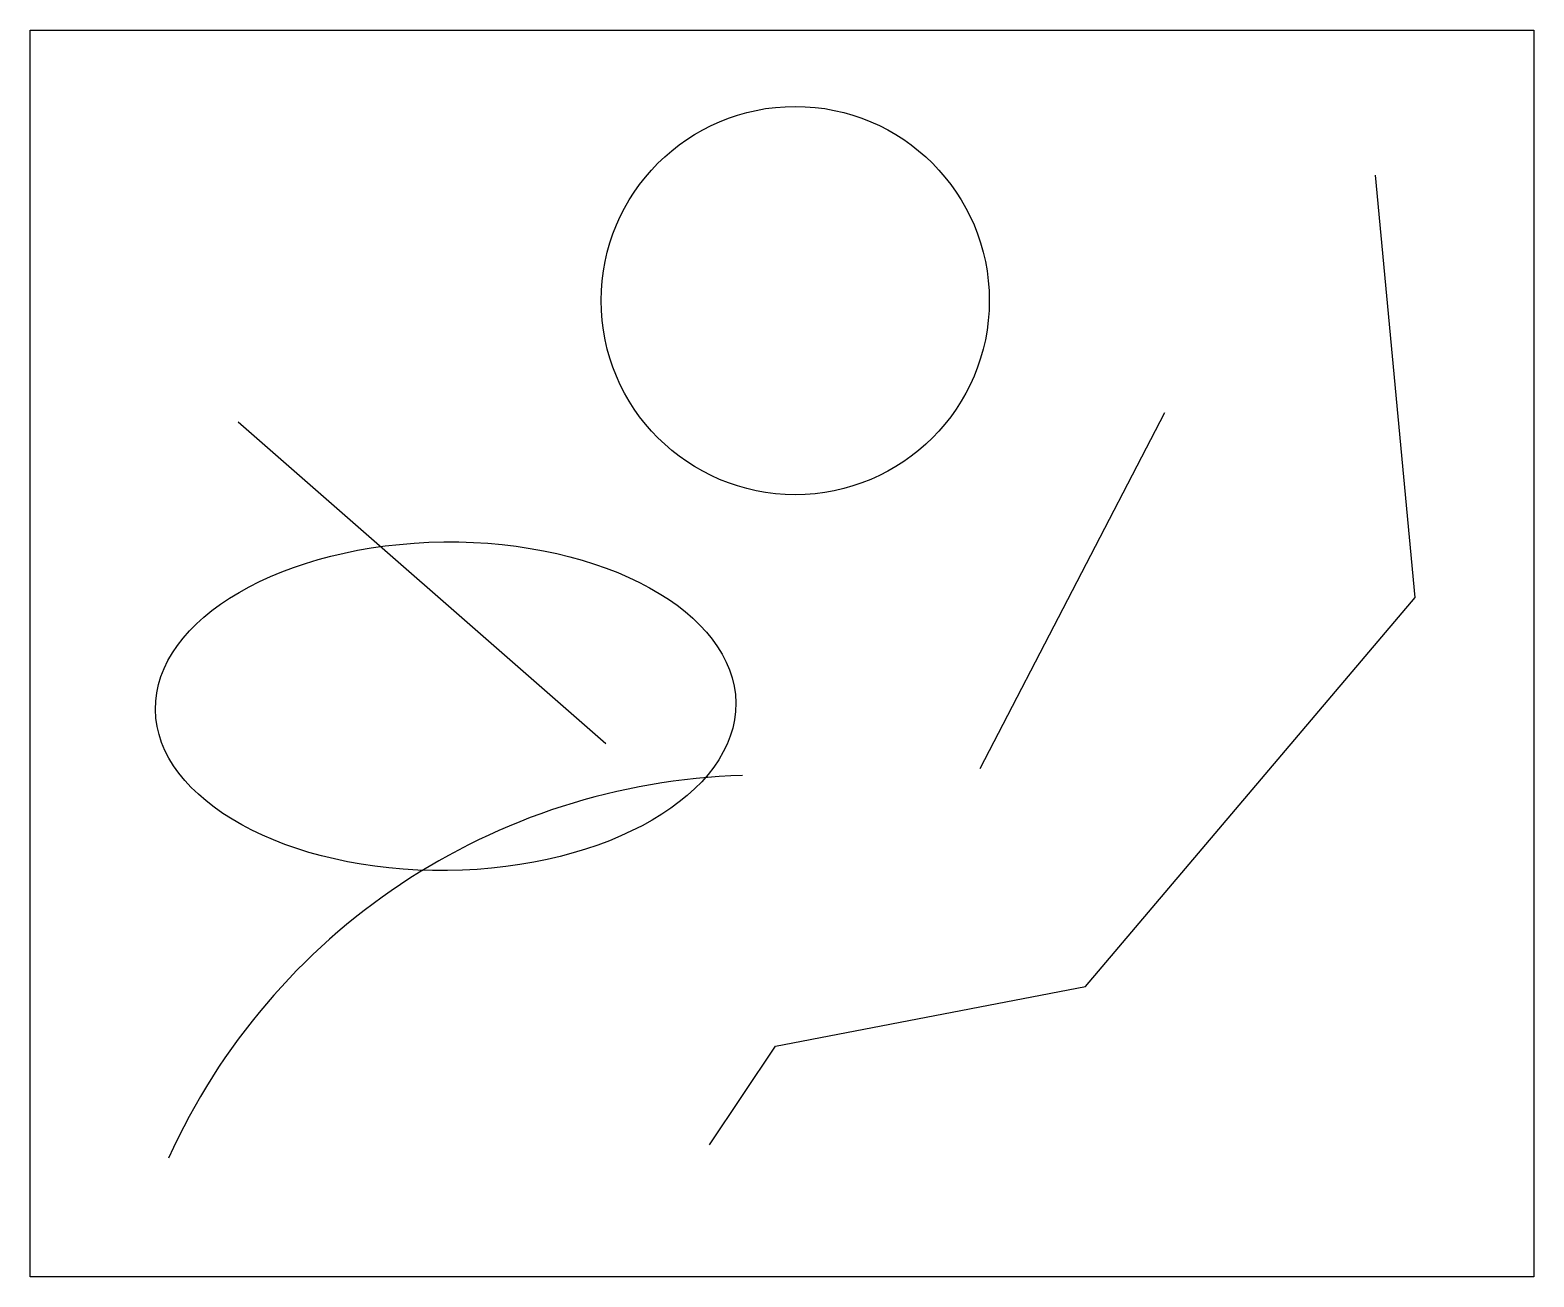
# Model space of a CAD drawing. Extents: x 1036.1 to 1098.9, y 667.1 to 719.1.
import ezdxf

# ---------------------------------------------------------------- set-up
doc = ezdxf.new("R2010")
doc.units = 0
doc.header["$MEASUREMENT"] = 0
doc.layers.get('0').update_dxf_attribs({"linetype": 'CONTINUOUS'})

msp = doc.modelspace()

# ---------------------------------------------------------------- linework, layer by layer
for p, q in [((1044.768, 702.787), (1060.12, 689.354)), ((1083.46, 703.164), (1075.747, 688.289))]:
    msp.add_line(p, q)
msp.add_lwpolyline([(1036.082, 719.14), (1098.886, 719.14), (1098.886, 667.079), (1036.082, 667.079)], close=True)
msp.add_lwpolyline([(1064.454, 672.588), (1067.208, 676.72), (1080.155, 679.199), (1093.928, 695.451), (1092.275, 713.08)])
msp.add_circle((1068.035, 707.847), 8.106)
msp.add_arc((1066.611, 660.881), 27.144, 91.64765, 155.73249)
msp.add_ellipse((1053.435, 690.906), major_axis=(-12.12, -0.138), ratio=0.566144)

doc.saveas('drawing.dxf')
